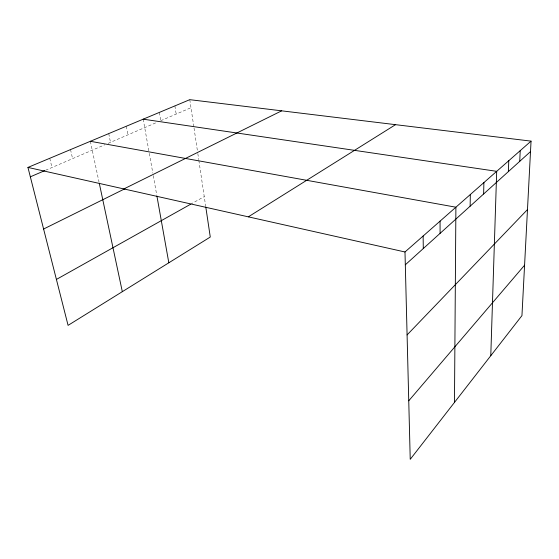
<?xml version="1.0" encoding="UTF-8"?>
<svg xmlns="http://www.w3.org/2000/svg" width="559" height="559" viewBox="0 0 559 559"><rect width="100%" height="100%" fill="white"/><g stroke="black" fill="none" stroke-linecap="round" stroke-linejoin="round"><path stroke-width="0.42" stroke-dasharray="2.79 2.1" d="M190.472 204.314L204.238 196.6M45.559 170.271L104.938 144.725M108.111 143.363L156.939 122.358M160.761 120.716L190.982 107.712M49.758 158.288L51.966 167.511M70.532 149.595L72.579 158.644M90.355 141.294L99.146 182.632M108.739 133.601L110.493 142.335M126.334 126.236L127.962 134.824M143.195 119.179L149.141 152.481M149.295 153.341L152.81 173.052M153.271 175.617L156.758 195.161M159.364 112.408L160.622 119.885M174.883 105.91L176.176 114.085M189.787 99.67L193.896 127.228M194.022 128.081L197.439 150.993M197.823 153.55L198.718 159.574M198.85 160.44L205.656 206.068"/><path stroke-width="0.84" d="M454.474 402.41L455.899 207.207L90.355 141.294M470.14 206.187L470.329 194.525M483.626 193.994L483.905 182.583M490.781 355.713L496.699 171.327L143.195 119.179M508.362 171.62L508.788 160.699M519.73 161.341L520.219 150.65M531.05 141.127L521.952 315.618L410.229 459.33L404.989 251.976L531.05 141.127L189.787 99.67L27.95 167.421L68.079 325.366L210.275 237.044L205.782 206.928M408.748 400.803L524.58 265.211M407.085 334.932L527.479 209.576M405.31 264.805L530.505 151.601M248.322 216.843L395.541 124.664M56.41 279.43L190.472 204.314M123.874 188.935L281.652 110.829M43.602 229.029L124.839 188.781M30.34 176.819L44.755 170.614M27.95 167.421L404.989 251.976M99.327 183.485L122.323 291.672M156.911 196.013L168.825 262.793M423.128 236.024L423.296 248.545M440.059 221.133L440.094 233.355"/></g></svg>
